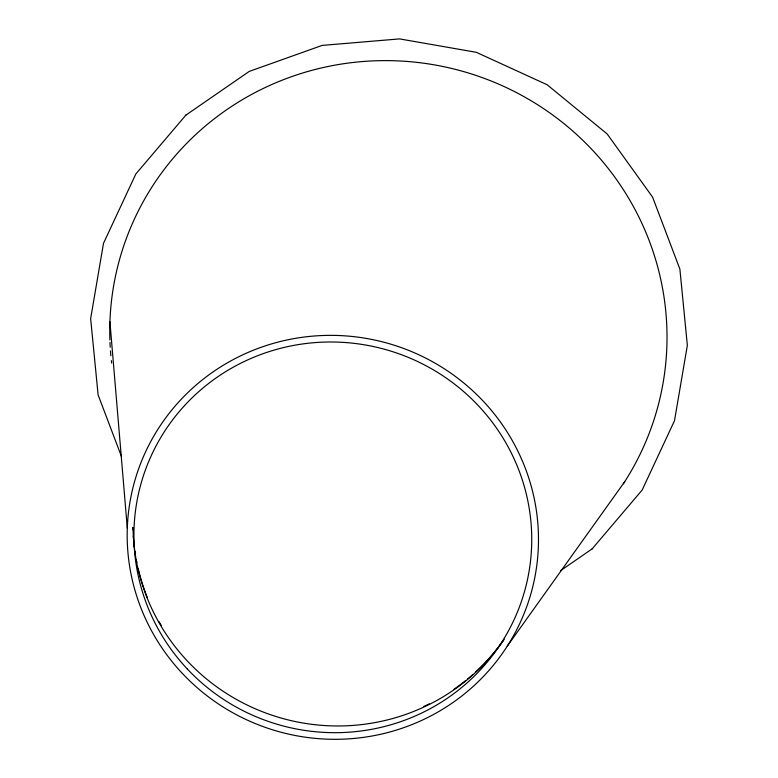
<?xml version="1.0" encoding="UTF-8"?>
<svg xmlns="http://www.w3.org/2000/svg" width="778" height="778" viewBox="0 0 778 778"><rect width="100%" height="100%" fill="white"/><g stroke="black" fill="none" stroke-linecap="round" stroke-linejoin="round"><path stroke-width="1.17" d="M507.246 646.178L624.685 481.728M185.874 115.134L135.819 174.009L103.503 243.32L90.647 318.669L98.116 394.932L121.582 456.774M592.126 548.898L642.181 490.014L674.497 420.713L687.353 345.364L679.884 269.1L652.586 197.126L607.18 133.981L547.129 84.744L476.321 52.311L399.571 38.9L322.111 45.416L249.223 71.42L185.388 115.475M560.452 570.751L592.612 548.548M109.922 321.81L127.3 528.145M504.202 639.224A202.922 198.711 15.3 0 1 278.203 717.19A202.922 198.711 15.3 0 1 133.048 527.542M503.56 640.177A203.389 199.168 15.3 0 1 475.436 672.173M472.791 674.555A203.389 199.168 15.3 0 1 467.364 679.184M465.516 680.682A203.389 199.168 15.3 0 1 453.973 689.279M429.262 703.837A203.389 199.168 15.3 0 1 423.884 706.414M161.416 625.707A203.389 199.168 15.3 0 1 159.004 621.583M147.548 598A203.389 199.168 15.3 0 1 138.134 568.465M136.84 562.562A203.389 199.168 15.3 0 1 136.374 560.189M135.333 554.189A203.389 199.168 15.3 0 1 134.964 551.777M134.322 546.924A203.389 199.168 15.3 0 1 134.049 544.503M133.485 538.415A203.389 199.168 15.3 0 1 133.32 535.974M133.028 529.886A203.389 199.168 15.3 0 1 132.96 527.455M109.892 339.937A279.03 273.234 15.3 0 1 462.142 71.168A279.03 273.234 15.3 0 1 623.382 483.751M111.624 363.063A279.03 273.234 15.3 0 1 111.351 360.632M110.865 355.77A279.03 273.234 15.3 0 1 110.466 350.897M110.223 347.241A279.03 273.234 15.3 0 1 109.98 342.378M187.362 669.031A199.197 195.054 15.3 0 0 523.049 596.434A199.197 195.054 15.3 0 0 288.074 346.541A199.197 195.054 15.3 0 0 187.362 669.031M182.431 673.505A205.956 201.677 15.3 0 0 529.507 598.438A205.956 201.677 15.3 0 0 286.557 340.064A205.956 201.677 15.3 0 0 182.431 673.505"/></g></svg>
